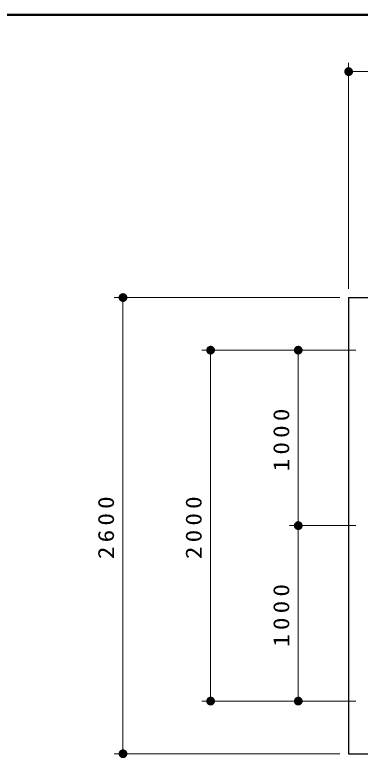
# Model space of a CAD drawing. Units: millimetres on the paper, scale 1:50. Extents: x -365 to 0, y 0 to 257.
# Drawn here: x -183.2 to -143.8, y 172.3 to 257 of the extents above; entities that cross this region are included whole.
import ezdxf

# ---------------------------------------------------------------- set-up
doc = ezdxf.new("R2010")
doc.units = ezdxf.units.MM
doc.layers.add('LY_1', color=7, linetype='Continuous', lineweight=25)
doc.layers.add('LY_2', color=7, linetype='Continuous', lineweight=13)
doc.styles.add('ＭＳ ゴシック', font='')
doc.styles.get('ＭＳ ゴシック').set_extended_font_data('MS Gothic')

# ---------------------------------------------------------------- blocks, each defined once
blk = doc.blocks.new('filled_dot')
at = {"color": 0, "linetype": 'Continuous', "lineweight": -2, "const_width": 1.25}
blk.add_lwpolyline([(-0.625, 0, 1), (0.625, 0, 1)], format="xyb", close=True, dxfattribs=at)

msp = doc.modelspace()

# ---------------------------------------------------------------- linework, layer by layer
at = {"layer": 'LY_1', "lineweight": 13}
for p, q in [((-145.105, 225.781), (-145.105, 251.531)), ((-145.105, 250.531), (-53.105, 250.531)), ((-146.105, 224.781), (-171.855, 224.781)), ((-170.855, 172.781), (-170.855, 224.781)), ((-144.292, 218.781), (-161.855, 218.781)), ((-160.855, 178.781), (-160.855, 218.781)), ((-144.292, 218.781), (-151.855, 218.781)), ((-150.855, 198.781), (-150.855, 218.781)), ((-144.292, 198.781), (-151.855, 198.781)), ((-150.855, 178.781), (-150.855, 198.781)), ((-144.292, 178.781), (-161.855, 178.781)), ((-144.292, 178.781), (-151.855, 178.781)), ((-146.105, 172.781), (-171.855, 172.781))]:
    msp.add_line(p, q, dxfattribs=at)
at = {"layer": 'LY_1', "color": 131}
for p, q in [((-145.105, 224.781), (-53.105, 224.781)), ((-145.105, 224.781), (-145.105, 172.781)), ((-145.105, 172.781), (-53.105, 172.781))]:
    msp.add_line(p, q, dxfattribs=at)
at = {"layer": 'LY_2', "lineweight": 50}
msp.add_line((0, 257), (-365, 257), dxfattribs=at)

# ---------------------------------------------------------------- block references
at = {"layer": 'LY_1', "lineweight": 13, "xscale": 0.4, "yscale": 0.4}
msp.add_blockref('filled_dot', (-145.105, 250.531), dxfattribs=at)
for p, rotation in [((-170.855, 224.781), 270), ((-160.855, 218.781), 270), ((-150.855, 218.781), 270), ((-150.855, 198.781), 270), ((-150.855, 198.781), 90), ((-160.855, 178.781), 90), ((-150.855, 178.781), 90), ((-170.855, 172.781), 90)]:
    msp.add_blockref('filled_dot', p, dxfattribs=dict(at, rotation=rotation))

# ---------------------------------------------------------------- texts
at = {"layer": 'LY_1', "char_height": 1.833, "attachment_point": 8, "rotation": 90, "style": 'ＭＳ ゴシック'}
for s, insert in [('\\T1.33;\\W1.15;1000', (-151.855, 208.781)), ('\\T1.33;\\W1.15;2600', (-171.855, 198.781)), ('\\T1.33;\\W1.15;2000', (-161.855, 198.781)), ('\\T1.33;\\W1.15;1000', (-151.855, 188.781))]:
    msp.add_mtext(s, dxfattribs=dict(at, insert=insert))

doc.saveas('drawing.dxf')
